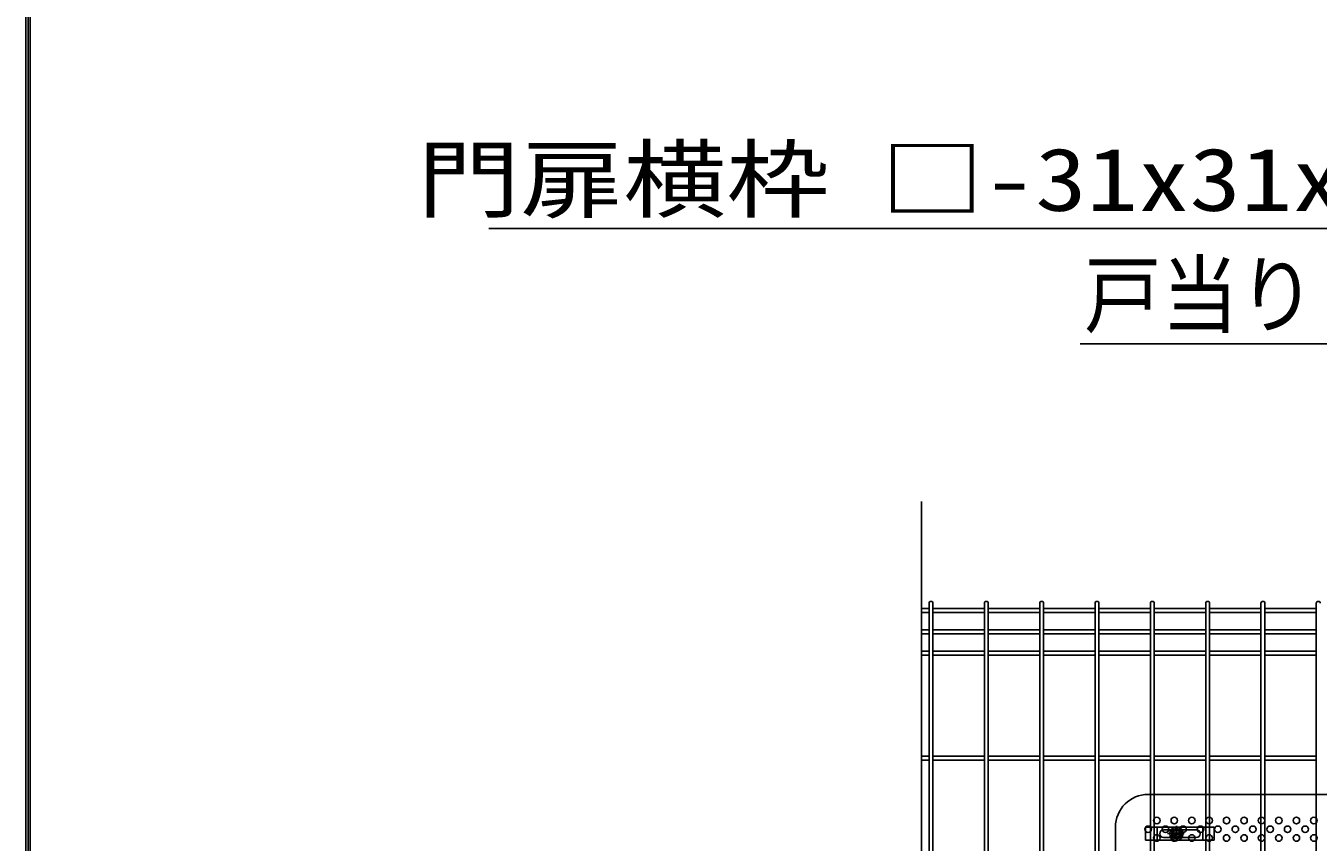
# Model space of a CAD drawing. Units: millimetres, scale not verified. Extents: x -4425 to 4425, y -3150 to 3150.
# Drawn here: x -4050 to -2864, y 70 to 819 of the extents above; entities that cross this region are included whole.
import ezdxf
from ezdxf.enums import TextEntityAlignment as Align

# ---------------------------------------------------------------- set-up
doc = ezdxf.new("R2010")
doc.units = ezdxf.units.MM
doc.header["$LTSCALE"] = 20
for name, color, linetype, lineweight in [('0-2_新目隠小2', 4, 'Continuous', 25), ('0-8_Jﾊﾟﾈﾙ', 3, 'Continuous', 25), ('0-9_EXTCNT-L', 4, 'Continuous', 25), ('0-B_固定金具', 41, 'Continuous', 25), ('0-D_穴パン小', 7, 'Continuous', 25), ('1-5_WAKU', 7, 'Continuous', 25), ('1-7_LAYER12', 3, 'Continuous', 25)]:
    doc.layers.add(name, color=color, linetype=linetype, lineweight=lineweight)
doc.styles.add('ＭＳ ゴシック', font='')
doc.styles.get('ＭＳ ゴシック').set_extended_font_data('MS Gothic')

msp = doc.modelspace()

# ---------------------------------------------------------------- linework, layer by layer
at = {"layer": '0-2_新目隠小2'}
for p, q in [((-3020.29, 113.73), (-2705.29, 113.73)), ((-3050.29, 83.73), (-3050.29, -176.27))]:
    msp.add_line(p, q, dxfattribs=at)
msp.add_circle((-2994.29, 77.73), 4, dxfattribs=at)
msp.add_arc((-3020.29, 83.73), 30, 90, 180, dxfattribs=at)
at = {"layer": '0-8_Jﾊﾟﾈﾙ'}
for p, q in [((-3221.36, -677.22), (-3221.36, 289.18)), ((-3217.76, -677.22), (-3217.76, 289.18)), ((-3170.59, -677.22), (-3170.59, 289.18)), ((-3166.99, -677.22), (-3166.99, 289.18)), ((-3119.82, -196.88), (-3119.82, 289.18)), ((-3116.22, -196.88), (-3116.22, 289.18)), ((-3069.05, -196.88), (-3069.05, 289.18)), ((-3065.45, -196.88), (-3065.45, 289.18)), ((-3018.28, -677.22), (-3018.28, 289.18)), ((-3014.68, -677.22), (-3014.68, 289.18)), ((-2967.51, -196.88), (-2967.51, 289.18)), ((-2963.91, -196.88), (-2963.91, 289.18)), ((-2916.74, -196.88), (-2916.74, 289.18)), ((-2913.14, -196.88), (-2913.14, 289.18)), ((-2865.97, -677.22), (-2865.97, 289.18)), ((-3228.36, 284.35), (-3221.36, 284.35)), ((-3228.36, 280.75), (-3221.36, 280.75)), ((-3217.76, 284.35), (-3170.59, 284.35)), ((-3217.76, 280.75), (-3170.59, 280.75)), ((-3166.99, 284.35), (-3119.82, 284.35)), ((-3166.99, 280.75), (-3119.82, 280.75)), ((-3116.22, 284.35), (-3069.05, 284.35)), ((-3116.22, 280.75), (-3069.05, 280.75)), ((-3065.45, 284.35), (-3018.28, 284.35)), ((-3065.45, 280.75), (-3018.28, 280.75)), ((-3014.68, 284.35), (-2967.51, 284.35)), ((-3014.68, 280.75), (-2967.51, 280.75)), ((-2963.91, 284.35), (-2916.74, 284.35)), ((-2963.91, 280.75), (-2916.74, 280.75)), ((-2913.14, 284.35), (-2865.97, 284.35)), ((-2913.14, 280.75), (-2865.97, 280.75)), ((-3228.36, 264.78), (-3221.36, 264.78)), ((-3228.36, 261.18), (-3221.36, 261.18)), ((-3217.76, 264.78), (-3170.59, 264.78)), ((-3217.76, 261.18), (-3170.59, 261.18)), ((-3166.99, 264.78), (-3119.82, 264.78)), ((-3166.99, 261.18), (-3119.82, 261.18)), ((-3116.22, 264.78), (-3069.05, 264.78)), ((-3116.22, 261.18), (-3069.05, 261.18)), ((-3065.45, 264.78), (-3018.28, 264.78)), ((-3065.45, 261.18), (-3018.28, 261.18)), ((-3014.68, 264.78), (-2967.51, 264.78)), ((-3014.68, 261.18), (-2967.51, 261.18)), ((-2963.91, 264.78), (-2916.74, 264.78)), ((-2963.91, 261.18), (-2916.74, 261.18)), ((-2913.14, 264.78), (-2865.97, 264.78)), ((-2913.14, 261.18), (-2865.97, 261.18)), ((-3228.36, 245.21), (-3221.36, 245.21)), ((-3228.36, 241.61), (-3221.36, 241.61)), ((-3217.76, 245.21), (-3170.59, 245.21)), ((-3217.76, 241.61), (-3170.59, 241.61)), ((-3166.99, 245.21), (-3119.82, 245.21)), ((-3166.99, 241.61), (-3119.82, 241.61)), ((-3116.22, 245.21), (-3069.05, 245.21)), ((-3116.22, 241.61), (-3069.05, 241.61)), ((-3065.45, 245.21), (-3018.28, 245.21)), ((-3065.45, 241.61), (-3018.28, 241.61)), ((-3014.68, 245.21), (-2967.51, 245.21)), ((-3014.68, 241.61), (-2967.51, 241.61)), ((-2963.91, 245.21), (-2916.74, 245.21)), ((-2963.91, 241.61), (-2916.74, 241.61)), ((-2913.14, 245.21), (-2865.97, 245.21)), ((-2913.14, 241.61), (-2865.97, 241.61)), ((-3228.36, 148.78), (-3221.36, 148.78)), ((-3228.36, 145.18), (-3221.36, 145.18)), ((-3217.76, 148.78), (-3170.59, 148.78)), ((-3217.76, 145.18), (-3170.59, 145.18)), ((-3166.99, 148.78), (-3119.82, 148.78)), ((-3166.99, 145.18), (-3119.82, 145.18)), ((-3116.22, 148.78), (-3069.05, 148.78)), ((-3116.22, 145.18), (-3069.05, 145.18)), ((-3065.45, 148.78), (-3018.28, 148.78)), ((-3065.45, 145.18), (-3018.28, 145.18)), ((-3014.68, 148.78), (-2967.51, 148.78)), ((-3014.68, 145.18), (-2967.51, 145.18)), ((-2963.91, 148.78), (-2916.74, 148.78)), ((-2963.91, 145.18), (-2916.74, 145.18)), ((-2913.14, 148.78), (-2865.97, 148.78)), ((-2913.14, 145.18), (-2865.97, 145.18))]:
    msp.add_line(p, q, dxfattribs=at)
for centre in [(-3219.56, 289.18), (-3168.79, 289.18), (-3118.02, 289.18), (-3067.25, 289.18), (-3016.48, 289.18), (-2965.71, 289.18), (-2914.94, 289.18), (-2864.17, 289.18)]:
    msp.add_arc(centre, 1.8, 0, 180, dxfattribs=at)
at = {"layer": '0-9_EXTCNT-L'}
msp.add_line((-3228.36, 382.56), (-3228.36, -843.52), dxfattribs=at)
at = {"layer": '0-B_固定金具'}
for p, q in [((-3022.6, 83.68), (-3022.6, 71.68)), ((-3022.6, 83.68), (-2959.6, 83.68)), ((-3012.1, 71.68), (-3012.1, 83.68)), ((-2994.29, 79.73), (-2994.29, 84.87)), ((-2970.1, 71.68), (-2970.1, 83.68)), ((-2959.6, 83.68), (-2959.6, 71.68)), ((-3022.6, 71.68), (-2959.6, 71.68)), ((-3006.1, 81.18), (-2976.1, 81.18)), ((-3006.1, 74.18), (-2976.1, 74.18)), ((-2997.48, 77.73), (-3002.63, 77.73)), ((-2996.29, 77.73), (-2998.29, 77.73)), ((-2996.51, 78.09), (-2994.65, 78.09)), ((-2996.51, 77.37), (-2996.51, 78.09)), ((-2996.51, 78.09), (-2994.65, 78.09)), ((-2996.51, 77.37), (-2996.51, 78.09)), ((-2994.65, 77.37), (-2996.51, 77.37)), ((-2994.65, 77.37), (-2996.51, 77.37)), ((-2994.65, 77.37), (-2996.51, 77.37)), ((-2994.65, 77.37), (-2996.51, 77.37)), ((-2994.65, 77.37), (-2996.51, 77.37)), ((-2995.29, 77.73), (-2993.29, 77.73)), ((-2995.29, 77.73), (-2993.29, 77.73)), ((-2994.65, 79.95), (-2993.92, 79.95)), ((-2994.65, 79.95), (-2993.92, 79.95)), ((-2994.65, 79.95), (-2993.92, 79.95)), ((-2994.65, 79.95), (-2993.92, 79.95)), ((-2994.65, 79.95), (-2993.92, 79.95)), ((-2994.65, 78.09), (-2994.65, 79.95)), ((-2994.65, 78.09), (-2994.65, 79.95)), ((-2994.65, 78.09), (-2994.65, 79.95)), ((-2994.65, 78.09), (-2994.65, 79.95)), ((-2994.65, 75.5), (-2994.65, 77.37)), ((-2994.65, 75.5), (-2994.65, 77.37)), ((-2994.65, 75.5), (-2994.65, 77.37)), ((-2994.65, 75.5), (-2994.65, 77.37)), ((-2994.65, 75.5), (-2994.65, 77.37)), ((-2994.65, 75.5), (-2994.65, 77.37)), ((-2993.92, 75.5), (-2994.65, 75.5)), ((-2993.92, 75.5), (-2994.65, 75.5)), ((-2993.92, 75.5), (-2994.65, 75.5)), ((-2993.92, 75.5), (-2994.65, 75.5)), ((-2993.92, 75.5), (-2994.65, 75.5)), ((-2993.92, 75.5), (-2994.65, 75.5)), ((-2994.29, 79.73), (-2994.29, 81.73)), ((-2994.29, 76.73), (-2994.29, 78.73)), ((-2994.29, 76.73), (-2994.29, 78.73)), ((-2994.29, 75.73), (-2994.29, 70.58)), ((-2994.29, 75.73), (-2994.29, 73.73)), ((-2993.92, 79.95), (-2993.92, 78.09)), ((-2993.92, 79.95), (-2993.92, 78.09)), ((-2993.92, 79.95), (-2993.92, 78.09)), ((-2993.92, 79.95), (-2993.92, 78.09)), ((-2993.92, 78.09), (-2992.06, 78.09)), ((-2993.92, 78.09), (-2992.06, 78.09)), ((-2992.06, 77.37), (-2993.92, 77.37)), ((-2992.06, 77.37), (-2993.92, 77.37)), ((-2992.06, 77.37), (-2993.92, 77.37)), ((-2992.06, 77.37), (-2993.92, 77.37)), ((-2992.06, 77.37), (-2993.92, 77.37)), ((-2993.92, 77.37), (-2993.92, 75.5)), ((-2993.92, 77.37), (-2993.92, 75.5)), ((-2993.92, 77.37), (-2993.92, 75.5)), ((-2993.92, 77.37), (-2993.92, 75.5)), ((-2993.92, 77.37), (-2993.92, 75.5)), ((-2993.92, 77.37), (-2993.92, 75.5)), ((-2992.29, 77.73), (-2990.29, 77.73)), ((-2992.29, 77.73), (-2987.14, 77.73)), ((-2992.06, 78.09), (-2992.06, 77.37)), ((-2992.06, 78.09), (-2992.06, 77.37)), ((-2992.06, 78.09), (-2992.06, 77.37)), ((-2991.36, 77.73), (-2991.16, 77.73))]:
    msp.add_line(p, q, dxfattribs=at)
for points in [[(-2996.51, 77.37), (-2996.51, 78.09), (-2994.65, 78.09), (-2994.65, 79.95)], [(-2994.65, 77.37), (-2996.51, 77.37), (-2996.51, 78.09), (-2994.65, 78.09), (-2994.65, 79.95), (-2993.92, 79.95), (-2993.92, 78.09), (-2992.06, 78.09), (-2992.06, 77.37), (-2993.92, 77.37)], [(-2996.51, 77.37), (-2996.51, 78.09), (-2994.65, 78.09)], [(-2996.51, 77.37), (-2996.51, 78.09), (-2994.65, 78.09)], [(-2993.92, 79.95), (-2993.92, 78.09), (-2992.06, 78.09)], [(-2993.92, 78.09), (-2992.06, 78.09), (-2992.06, 77.37)], [(-2993.92, 78.09), (-2992.06, 78.09), (-2992.06, 77.37)]]:
    msp.add_lwpolyline(points, dxfattribs=at)
for radius in [6.15, 6.15, 6.15, 6.15, 6.15, 4.59, 4.59, 4.59, 4.59, 4.59, 4.59, 3]:
    msp.add_circle((-2994.29, 77.73), radius, dxfattribs=at)
for centre, start, end in [((-3006.1, 77.68), 90, 180), ((-3006.1, 77.68), 180, 270), ((-2976.1, 77.68), 0, 90), ((-2976.1, 77.68), 270, 0)]:
    msp.add_arc(centre, 3.5, start, end, dxfattribs=at)
at = {"layer": '0-D_穴パン小'}
for centre in [(-3020.29, 81.73), (-3020.29, 81.73), (-3020.29, 81.73), (-3020.29, 81.73), (-3012.29, 89.73), (-3004.29, 81.73), (-3004.29, 81.73), (-3004.29, 81.73), (-3004.29, 81.73), (-2996.29, 89.73), (-2988.29, 81.73), (-2988.29, 81.73), (-2988.29, 81.73), (-2988.29, 81.73), (-2980.29, 89.73), (-2972.29, 81.73), (-2972.29, 81.73), (-2972.29, 81.73), (-2972.29, 81.73), (-2964.29, 89.73), (-2956.29, 81.73), (-2956.29, 81.73), (-2956.29, 81.73), (-2956.29, 81.73), (-2948.29, 89.73), (-2940.29, 81.73), (-2940.29, 81.73), (-2940.29, 81.73), (-2940.29, 81.73), (-2932.29, 89.73), (-2924.29, 81.73), (-2924.29, 81.73), (-2924.29, 81.73), (-2924.29, 81.73), (-2916.29, 89.73), (-2908.29, 81.73), (-2908.29, 81.73), (-2908.29, 81.73), (-2908.29, 81.73), (-2900.29, 89.73), (-2892.29, 81.73), (-2892.29, 81.73), (-2892.29, 81.73), (-2892.29, 81.73), (-2884.29, 89.73), (-2876.29, 81.73), (-2876.29, 81.73), (-2876.29, 81.73), (-2876.29, 81.73), (-2868.29, 89.73), (-3012.29, 73.73), (-2996.29, 73.73), (-2980.29, 73.73), (-2964.29, 73.73), (-2948.29, 73.73), (-2932.29, 73.73), (-2916.29, 73.73), (-2900.29, 73.73), (-2884.29, 73.73), (-2868.29, 73.73)]:
    msp.add_circle(centre, 3, dxfattribs=at)
at = {"layer": '1-5_WAKU'}
msp.add_line((-4048.2, -2922.93), (-4048.2, 2923.07), dxfattribs=at)
msp.add_lwpolyline([(-4050.2, 2925.07), (4199.8, 2925.07), (4199.8, -2924.93), (-4050.2, -2924.93)], close=True, dxfattribs=at)
msp.add_lwpolyline([(-4046.2, -2920.93), (-4046.2, 2921.07), (4195.8, 2921.07)], dxfattribs=at)
at = {"layer": '1-7_LAYER12'}
for points in [[(-3625.18, 633.24), (-2802.99, 633.24), (-2527.43, 137.26)], [(-3082.78, 527.43), (-2851.15, 527.43), (-2644.94, 203.42)]]:
    msp.add_lwpolyline(points, dxfattribs=at)

# ---------------------------------------------------------------- texts
at = {"layer": '1-7_LAYER12', "style": 'ＭＳ ゴシック'}
for s, width, p in [('門扉横枠 □-31x31x1.6', 1.2, (-3690.99, 632.14)), ('戸当り', 0.9, (-3079.15, 526.33))]:
    msp.add_text(s, height=57.77, dxfattribs=dict(at, width=width)).set_placement(p, align=Align.BOTTOM_LEFT)

doc.saveas('drawing.dxf')
